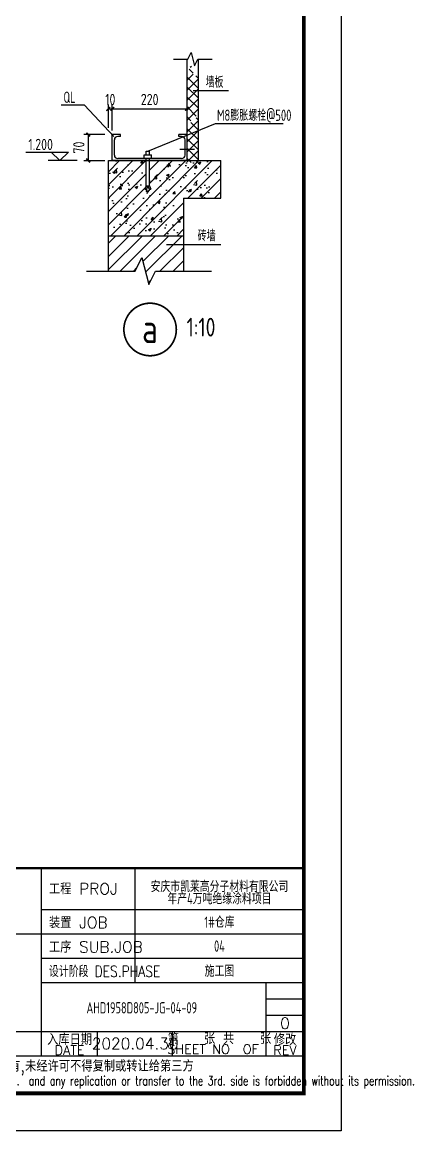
# Model space of a CAD drawing. Header units: millimetres. Extents: x 865490 to 879904, y 39442 to 44891.
# Drawn here: x 874207.9 to 874312.4, y 39450 to 39745.4 of the extents above; entities that cross this region are included whole.
import ezdxf
from ezdxf.enums import TextEntityAlignment as Align

# ---------------------------------------------------------------- set-up
doc = ezdxf.new("R2010")
doc.units = ezdxf.units.MM
doc.header["$LTSCALE"] = 1000
doc.header["$MEASUREMENT"] = 0
doc.linetypes.add('2', pattern=[11.4, 9, -0.9, 0.6, -0.9])
for name, color, linetype in [('10', 7, 'Continuous'), ('AXIS', 3, 'Continuous'), ('D1', 112, 'Continuous'), ('D2', 6, 'Continuous'), ('DIM', 7, 'Continuous'), ('THIN', 7, 'Continuous'), ('中文', 7, 'Continuous'), ('标注', 7, 'Continuous'), ('独立基础', 2, 'Continuous'), ('轴线', 253, '2')]:
    doc.layers.add(name, color=color, linetype=linetype)
doc.styles.add('ECEC_TQ', font='txt_l.shx', dxfattribs={"bigfont": 'hztxt_l.shx'})
doc.styles.add('GBHZ', font='gbenor.shx', dxfattribs={"width": 0.9, "bigfont": 'gbcbig.shx'})
doc.styles.add('TSSD_REIN', font='tssdeng.shx', dxfattribs={"width": 0.7, "bigfont": 'tssdchn.shx'})
doc.dimstyles.new('Y10', dxfattribs={"dimscale": 0, "dimtxt": 3, "dimasz": 0.01, "dimexe": 1.2, "dimexo": 1, "dimgap": 1, "dimtad": 1, "dimdec": 0, "dimlfac": 10, "dimzin": 0, "dimdsep": 46, "dimtxsty": 'GBHZ', "dimblk1": 'DX', "dimblk2": 'DX', "dimsah": 1, "dimcen": 0.09, "dimdle": 1, "dimadec": 0, "dimazin": 0, "dimtfac": 1, "dimtdec": 0, "dimtix": 1, "dimtmove": 2, "dimatfit": 3, "dimldrblk": 'DX', "dimfxl": 0, "dimtolj": 1, "dimtzin": 0, "dimarcsym": 0})

# ---------------------------------------------------------------- blocks, each defined once
blk = doc.blocks.new('DX')
at = {"color": 0, "linetype": 'ByBlock', "const_width": 40}
blk.add_lwpolyline([(-54, -51), (46, 49)], dxfattribs=at)
blk = doc.blocks.new('*D23')
at = {"layer": 'Defpoints', "color": 0, "linetype": 'ByBlock', "transparency": 16777216}
for p in [(874230.94, 39715.51), (874225.54, 39708.51), (874230.94, 39708.51)]:
    blk.add_point(p, dxfattribs=at)
at = {"layer": 'dim', "color": 0, "linetype": 'ByBlock', "lineweight": -2, "transparency": 16777216}
for p, q in [((874229.94, 39715.51), (874224.34, 39715.51)), ((874225.54, 39715.5), (874225.54, 39708.52)), ((874229.94, 39708.51), (874224.34, 39708.51))]:
    blk.add_line(p, q, dxfattribs=at)
at = {"layer": 'dim', "color": 0, "linetype": 'ByBlock', "lineweight": -2, "transparency": 16777216, "xscale": 0.01, "yscale": 0.01, "zscale": 0.01}
for p, rotation in [((874225.54, 39715.51), 90), ((874225.54, 39708.51), 270)]:
    blk.add_blockref('DX', p, dxfattribs=dict(at, rotation=rotation))
at = {"layer": 'dim', "color": 0, "linetype": 'ByBlock', "transparency": 16777216, "insert": (874223.04, 39712.01), "char_height": 3, "attachment_point": 5, "rotation": 90, "style": 'GBHZ'}
blk.add_mtext('\\A1;70', dxfattribs=at)
blk = doc.blocks.new('*D24')
at = {"layer": 'Defpoints', "color": 0, "linetype": 'ByBlock', "transparency": 16777216}
for p in [(874231.94, 39722.32), (874230.94, 39716.24), (874231.94, 39715.51)]:
    blk.add_point(p, dxfattribs=at)
at = {"layer": 'dim', "color": 0, "linetype": 'ByBlock', "lineweight": -2, "transparency": 16777216}
for p, q in [((874230.94, 39717.24), (874230.94, 39723.52)), ((874231.94, 39716.51), (874231.94, 39723.52)), ((874230.93, 39722.32), (874230.92, 39722.32)), ((874230.94, 39722.32), (874231.94, 39722.32)), ((874231.95, 39722.32), (874231.96, 39722.32))]:
    blk.add_line(p, q, dxfattribs=at)
at = {"layer": 'dim', "color": 0, "linetype": 'ByBlock', "lineweight": -2, "transparency": 16777216, "xscale": 0.01, "yscale": 0.01, "zscale": 0.01}
blk.add_blockref('DX', (874230.94, 39722.32), dxfattribs=at)
at = {"layer": 'dim', "color": 0, "linetype": 'ByBlock', "lineweight": -2, "transparency": 16777216, "xscale": 0.01, "yscale": 0.01, "zscale": 0.01, "rotation": 180}
blk.add_blockref('DX', (874231.94, 39722.32), dxfattribs=at)
at = {"layer": 'dim', "color": 0, "linetype": 'ByBlock', "transparency": 16777216, "insert": (874231.44, 39724.82), "char_height": 3, "attachment_point": 5, "style": 'GBHZ'}
blk.add_mtext('\\A1;10', dxfattribs=at)
blk = doc.blocks.new('*D25')
at = {"layer": 'Defpoints', "color": 0, "linetype": 'ByBlock', "transparency": 16777216}
for p in [(874251.94, 39722.32), (874231.94, 39715.51), (874251.94, 39715.51)]:
    blk.add_point(p, dxfattribs=at)
at = {"layer": 'dim', "color": 0, "linetype": 'ByBlock', "lineweight": -2, "transparency": 16777216}
for p, q in [((874231.94, 39716.51), (874231.94, 39723.52)), ((874251.94, 39716.51), (874251.94, 39723.52)), ((874231.95, 39722.32), (874251.93, 39722.32))]:
    blk.add_line(p, q, dxfattribs=at)
at = {"layer": 'dim', "color": 0, "linetype": 'ByBlock', "lineweight": -2, "transparency": 16777216, "xscale": 0.01, "yscale": 0.01, "zscale": 0.01, "rotation": 180}
blk.add_blockref('DX', (874231.94, 39722.32), dxfattribs=at)
at = {"layer": 'dim', "color": 0, "linetype": 'ByBlock', "lineweight": -2, "transparency": 16777216, "xscale": 0.01, "yscale": 0.01, "zscale": 0.01}
blk.add_blockref('DX', (874251.94, 39722.32), dxfattribs=at)
at = {"layer": 'dim', "color": 0, "linetype": 'ByBlock', "transparency": 16777216, "insert": (874241.94, 39724.82), "char_height": 3, "attachment_point": 5, "style": 'GBHZ'}
blk.add_mtext('\\A1;220', dxfattribs=at)

msp = doc.modelspace()

# ---------------------------------------------------------------- hatches: boundary and pattern name
at = {"layer": 'dim', "linetype": 'ByBlock'}
h = msp.add_hatch(dxfattribs=at)
h.set_pattern_fill('ANSI37', color=256, scale=15, style=0)
h.set_pattern_definition([(45, (474803.756, 183628.8058), (-1.325825215, 1.325825215), []), (135, (474803.756, 183628.8058), (-1.325825215, -1.325825215), [])])
h.paths.add_polyline_path([(874254.943, 39732.123), (874254.814, 39732.123), (874253.914, 39730.323), (874253.014, 39733.923), (874252.114, 39732.123), (874251.943, 39732.123), (874251.943, 39718.231), (874254.943, 39720.943)])
h = msp.add_hatch(dxfattribs=at)
h.set_pattern_fill('ANSI37', color=256, scale=15, style=0)
h.set_pattern_definition([(45, (474803.756, 183628.3058), (-1.325825215, 1.325825215), []), (135, (474803.756, 183628.3058), (-1.325825215, -1.325825215), [])])
h.paths.add_polyline_path([(874254.943, 39720.443), (874251.943, 39717.731), (874251.943, 39708.014), (874254.943, 39708.013)])
h = msp.add_hatch(dxfattribs=at)
h.set_pattern_fill('ANSI31', color=256, scale=20, style=0)
h.set_pattern_definition([(45, (4764.906, -1950.5554), (-1.767766953, 1.767766953), [])])
h.paths.add_polyline_path([(874250.943, 39698.513), (874260.94, 39698.513), (874260.94, 39708.514), (874241.924, 39708.514), (874241.924, 39701.828), (874242.249, 39700.935), (874241.769, 39700.935), (874241.769, 39700.537), (874241.443, 39700.256), (874241.118, 39700.537), (874241.118, 39700.935), (874240.637, 39700.935), (874240.963, 39701.828), (874240.963, 39708.514), (874231.943, 39708.514), (874230.943, 39708.514), (874230.943, 39688.513), (874250.943, 39688.513)])
h = msp.add_hatch(dxfattribs=at)
h.set_pattern_fill('ANSI31', color=256, scale=20, style=0)
h.set_pattern_definition([(45, (4995.934, -1508.752), (-1.767766953, 1.767766953), [])])
h.paths.add_polyline_path([(874250.943, 39688.513), (874230.943, 39688.513), (874230.943, 39679.07), (874238.081, 39679.07), (874239.881, 39682.67), (874241.681, 39675.47), (874243.481, 39679.07), (874250.943, 39679.07)])
at = {"layer": '标注'}
h = msp.add_hatch(dxfattribs=at)
h.set_pattern_fill('AR-CONC', color=256)
h.set_pattern_definition([(50, (4764.906, -1950.5554), (7.172601826, -0.62752135), [0.75, -8.25]), (355, (4764.906, -1950.5554), (-1.387513336, 7.52192134), [0.6, -6.6]), (100.4514445, (4765.504, -1950.608), (5.78508847, 6.89439991), [0.63740192, -7.01142112]), (46.1842, (4764.906, -1948.555), (10.67241331, -1.65519281), [1.125, -12.375]), (96.6356355, (4765.795, -1948.693), (9.34661946, 9.74118601), [0.95610342, -10.5171376]), (351.184164, (4764.906, -1948.555), (9.34661945, 9.741186), [0.9, -9.90000001]), (21, (4765.906, -1949.0554), (5.96907052, -4.026188907), [0.75, -8.25]), (326, (4765.906, -1949.0554), (2.43315332, 7.25150045), [0.6, -6.6]), (71.4514447, (4766.4034, -1949.391), (8.40222377, 3.22531153), [0.6374019, -7.01142112]), (37.5, (4764.906, -1950.5554), (0.121598553, 3.328938538), [0, -6.52, 0, -6.7, 0, -6.625]), (7.5, (4764.906, -1950.5554), (2.630695374, 3.944117119), [0, -3.82, 0, -6.37, 0, -2.525]), (327.5, (4762.676, -1950.5554), (5.338224362, -0.225548717), [0, -2.5, 0, -7.8, 0, -10.35]), (317.5, (4761.676, -1950.5554), (5.831861693, 1.001049823), [0, -3.25, 0, -5.18, 0, -7.35])])
h.paths.add_polyline_path([(874250.943, 39698.513), (874260.94, 39698.513), (874260.94, 39708.514), (874241.924, 39708.514), (874241.924, 39701.828), (874242.249, 39700.935), (874241.769, 39700.935), (874241.769, 39700.537), (874241.443, 39700.256), (874241.118, 39700.537), (874241.118, 39700.935), (874240.637, 39700.935), (874240.963, 39701.828), (874240.963, 39708.514), (874231.943, 39708.514), (874230.943, 39708.514), (874230.943, 39688.513), (874250.943, 39688.513)])

# ---------------------------------------------------------------- linework, layer by layer
at = {"color": 0}
msp.add_line((874293.063, 40043.955), (874293.063, 39449.955), dxfattribs=at)
for p, q in [((874213.063, 39469.955), (874213.063, 39519.955)), ((874238.063, 39489.455), (874238.063, 39519.955)), ((874283.063, 39459.955), (874283.063, 39519.955)), ((874213.063, 39508.955), (874283.063, 39508.955)), ((874103.063, 39502.455), (874213.063, 39502.455)), ((874213.063, 39502.455), (874283.063, 39502.455)), ((874213.063, 39495.955), (874283.063, 39495.955)), ((874213.063, 39489.455), (874283.063, 39489.455)), ((874273.063, 39469.955), (874273.063, 39489.455)), ((874273.063, 39485.121), (874283.063, 39485.121)), ((874273.063, 39480.788), (874283.063, 39480.788)), ((874158.063, 39476.455), (874283.063, 39476.455)), ((874228.063, 39469.955), (874228.063, 39476.455)), ((874248.063, 39469.955), (874248.063, 39476.455)), ((874103.063, 39469.955), (874283.063, 39469.955)), ((874103.063, 39459.955), (874283.063, 39459.955)), ((874293.063, 39449.955), (873452.063, 39449.955))]:
    msp.add_line(p, q)
at = {"color": 0, "const_width": 1}
msp.add_lwpolyline([(874283.063, 39459.955), (873477.063, 39459.955), (873477.063, 40033.955), (874283.063, 40033.955)], close=True, dxfattribs=at)
at = {"const_width": 0.7}
msp.add_lwpolyline([(874283.063, 39519.955), (874103.063, 39519.955)], dxfattribs=at)
at = {"layer": '10', "const_width": 0.45}
msp.add_lwpolyline([(874249.061, 39663.522, 1), (874235.061, 39663.522, 1), (874249.061, 39663.522, 1)], format="xyb", close=True, dxfattribs=at)
at = {"layer": 'D1'}
for p, q in [((874208.937, 39710.818), (874220.291, 39710.818)), ((874215.683, 39710.818), (874217.987, 39708.514)), ((874220.291, 39710.818), (874217.987, 39708.514)), ((874222.607, 39708.514), (874214.812, 39708.514))]:
    msp.add_line(p, q, dxfattribs=at)
at = {"layer": 'D2'}
for p, q in [((874234.197, 39715.512), (874231.943, 39715.512)), ((874231.943, 39708.514), (874231.943, 39715.512)), ((874232.513, 39709.979), (874232.513, 39714.047)), ((874234.197, 39714.949), (874233.415, 39714.949)), ((874234.197, 39714.949), (874234.197, 39715.512)), ((874251.943, 39715.512), (874249.69, 39715.512)), ((874249.69, 39714.949), (874249.69, 39715.512)), ((874250.478, 39714.949), (874249.69, 39714.949)), ((874251.38, 39709.979), (874251.38, 39714.047)), ((874251.943, 39708.514), (874251.943, 39715.512)), ((874240.963, 39710.039), (874240.963, 39711)), ((874240.963, 39711), (874241.924, 39711)), ((874241.924, 39710.039), (874241.924, 39711)), ((874251.943, 39708.514), (874231.943, 39708.514)), ((874250.478, 39709.077), (874233.415, 39709.077)), ((874240.482, 39709.077), (874240.482, 39710.039)), ((874240.482, 39710.039), (874242.405, 39710.039)), ((874240.963, 39701.828), (874240.963, 39709.077)), ((874241.924, 39701.828), (874241.924, 39709.077)), ((874242.405, 39709.077), (874242.405, 39710.039)), ((874240.963, 39701.828), (874240.637, 39700.935)), ((874240.637, 39700.935), (874241.118, 39700.935)), ((874240.963, 39701.828), (874241.924, 39701.828)), ((874241.443, 39701.828), (874241.118, 39700.935)), ((874241.118, 39700.935), (874241.118, 39700.537)), ((874241.118, 39700.537), (874241.443, 39700.256)), ((874241.443, 39701.828), (874241.769, 39700.935)), ((874241.769, 39700.537), (874241.443, 39700.256)), ((874241.769, 39700.935), (874242.249, 39700.935)), ((874241.769, 39700.935), (874241.769, 39700.537)), ((874241.924, 39701.828), (874242.249, 39700.935))]:
    msp.add_line(p, q, dxfattribs=at)
for centre, start, end in [((874233.415, 39714.047), 90, 180), ((874250.478, 39714.047), 0, 90), ((874233.415, 39709.979), 180, 270), ((874250.478, 39709.979), 270, 0)]:
    msp.add_arc(centre, 0.902, start, end, dxfattribs=at)
at = {"layer": 'dim', "linetype": 'ByBlock'}
for p, q in [((874251.943, 39708.514), (874251.943, 39735.548)), ((874254.943, 39708.514), (874254.943, 39735.548)), ((874253.572, 39727.212), (874263.001, 39727.212)), ((874224.547, 39723.273), (874218.351, 39723.273)), ((874232.368, 39714.952), (874224.547, 39723.273)), ((874241.443, 39711), (874259.468, 39718.414)), ((874259.468, 39718.414), (874277.6, 39718.414)), ((874246.44, 39686.209), (874260.921, 39686.209))]:
    msp.add_line(p, q, dxfattribs=at)
at = {"layer": 'dim', "linetype": 'ByBlock', "const_width": 0.4}
msp.add_lwpolyline([(874253.97, 39711.513), (874249.933, 39711.513)], dxfattribs=at)
at = {"layer": 'THIN', "linetype": 'ByBlock'}
for p, q in [((874248.321, 39735.549), (874252.114, 39735.548)), ((874252.114, 39735.548), (874253.014, 39737.348)), ((874253.014, 39737.348), (874253.914, 39733.748)), ((874253.914, 39733.748), (874254.814, 39735.548)), ((874254.814, 39735.548), (874258.607, 39735.548)), ((874238.081, 39679.07), (874239.881, 39682.67)), ((874239.881, 39682.67), (874241.681, 39675.47)), ((874225.05, 39679.07), (874238.081, 39679.07)), ((874241.681, 39675.47), (874243.481, 39679.07)), ((874243.481, 39679.07), (874258.441, 39679.07))]:
    msp.add_line(p, q, dxfattribs=at)
at = {"layer": '独立基础'}
for p, q in [((874230.943, 39679.07), (874230.943, 39708.514)), ((874230.943, 39708.514), (874260.94, 39708.514)), ((874260.94, 39698.513), (874260.94, 39708.513)), ((874250.943, 39698.513), (874250.943, 39679.07)), ((874250.943, 39698.513), (874260.94, 39698.513)), ((874230.943, 39688.513), (874250.943, 39688.513))]:
    msp.add_line(p, q, dxfattribs=at)

# ---------------------------------------------------------------- texts
at = {"style": 'ECEC_TQ'}
for s, p in [('工程 PROJ', (874215.063, 39512.955)), ('装置 JOB', (874215.063, 39503.955)), ('工序 SUB.JOB', (874215.063, 39497.455))]:
    msp.add_text(s, height=3, dxfattribs=at).set_placement(p)
at = {"style": 'ECEC_TQ', "width": 0.8}
msp.add_text('设计阶段 DES.PHASE', height=3, dxfattribs=at).set_placement((874215.063, 39490.955))
at = {"style": 'ECEC_TQ'}
for s, height, p in [('入库日期', 3, (874220.563, 39474.455)), ('第   张 共   张', 3, (874260.563, 39474.705)), ('修改', 3, (874278.063, 39474.455)), ('DATE', 2.5, (874220.563, 39471.455)), ('SHEET NO  OF  ', 2.5, (874260.563, 39471.705)), ('REV', 2.5, (874278.063, 39471.455)), ('本文件专有权属安徽华东化工医药工程有限责任公司所有,未经许可不得复制或转让给第三方', 3, (874193.063, 39466.955))]:
    msp.add_text(s, height=height, dxfattribs=at).set_placement(p, align=Align.MIDDLE)
at = {"style": 'ECEC_TQ', "width": 0.72}
msp.add_text('The proprietary right of this document belongs to Anhui Huadong Chemical And Medical Engineering  Co.,Ltd.  and any replication or transfer to the 3rd. side is forbidden without its permission. ', height=2.5, dxfattribs=at).set_placement((874193.063, 39462.955), align=Align.MIDDLE)
at = {"style": 'ECEC_TQ'}
for tag, text, p in [('0', '0', (874278.063, 39478.621)), ('2020.04.30', ' ', (874238.063, 39473.205))]:
    msp.add_attdef(tag, text=text, height=3, dxfattribs=at).set_placement(p, align=Align.MIDDLE)
at = {"layer": '10', "style": 'GBHZ', "width": 0.9}
msp.add_text('a', height=7.7, dxfattribs=at).set_placement((874239.923, 39659.903))
at = {"layer": 'AXIS', "style": 'TSSD_REIN', "width": 0.7}
for s, p in [('安庆市凯莱高分子材料有限公司', (874260.563, 39515.231)), ('年产4万吨绝缘涂料项目', (874260.563, 39512)), ('1#仓库', (874260.563, 39505.705)), ('04', (874260.563, 39499.205)), ('施工图', (874260.563, 39492.705)), ('AHD1958D805-JG-04-09', (874239.84, 39482.748))]:
    msp.add_text(s, height=3, dxfattribs=at).set_placement(p, align=Align.MIDDLE)
at = {"layer": 'D1', "style": 'GBHZ', "width": 0.9}
msp.add_text('1.200', height=3, dxfattribs=at).set_placement((874209.573, 39711.336))
at = {"layer": '中文', "style": 'GBHZ', "width": 0.9}
msp.add_text('1:10', height=5, dxfattribs=at).set_placement((874251.786, 39661.634, -0.009))
at = {"layer": '轴线', "color": 61, "linetype": 'ByBlock', "style": 'GBHZ', "width": 0.8}
for s, p in [('墙板', (874256.845, 39727.949)), ('QL', (874218.943, 39723.917)), ('M8膨胀螺栓@500', (874259.912, 39719.115)), ('砖墙', (874254.734, 39687.041))]:
    msp.add_text(s, height=3, dxfattribs=at).set_placement(p)

# ---------------------------------------------------------------- dimensions: what is measured, and where the dimension line sits
at = {"layer": 'dim', "color": 6, "linetype": 'ByBlock'}
dim = msp.add_linear_dim(base=(874231.943, 39722.321), p1=(874230.943, 39716.241), p2=(874231.943, 39715.512), dimstyle='Y10', override={"dimscale": 1}, dxfattribs=at)
dim.commit()
dim.dimension.update_dxf_attribs({"geometry": '*D24', "text_midpoint": (874231.443, 39724.821)})
dim = msp.add_linear_dim(base=(874251.943, 39722.321), p1=(874231.943, 39715.512), p2=(874251.943, 39715.512), text='220', dimstyle='Y10', override={"dimscale": 1}, dxfattribs=at)
dim.commit()
dim.dimension.update_dxf_attribs({"geometry": '*D25', "text_midpoint": (874241.943, 39724.821)})
dim = msp.add_linear_dim(base=(874225.537, 39708.514), p1=(874230.943, 39715.512), p2=(874230.943, 39708.514), angle=90, dimstyle='Y10', override={"dimscale": 1}, dxfattribs=at)
dim.commit()
dim.dimension.update_dxf_attribs({"geometry": '*D23', "text_midpoint": (874223.037, 39712.013)})

doc.saveas('drawing.dxf')
